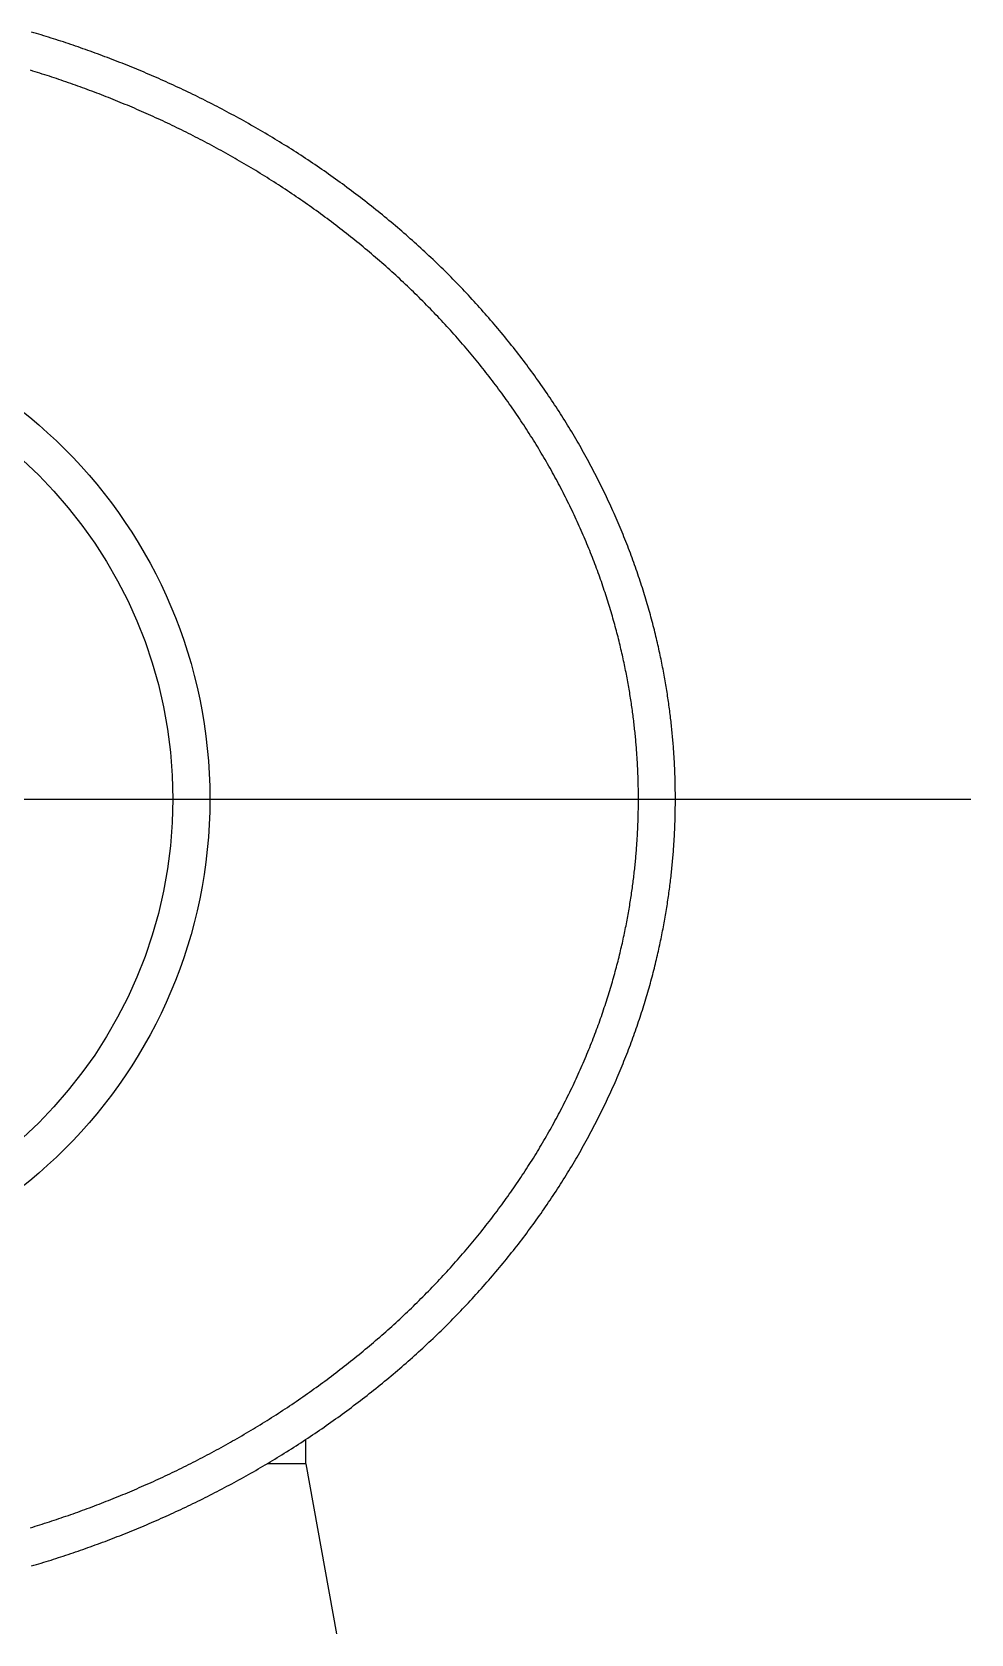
# Model space of a CAD drawing. Extents: x -10.3 to 53.3, y -18.9 to 26.5.
# Drawn here: x 46.9 to 53.26, y 13.25 to 24.09 of the extents above; entities that cross this region are included whole.
import ezdxf

# ---------------------------------------------------------------- set-up
doc = ezdxf.new("R2010")
doc.units = 0
doc.linetypes.add('CENTER', pattern=[50.8, 31.75, -6.35, 6.35, -6.35])
doc.layers.get('0').update_dxf_attribs({"linetype": 'CONTINUOUS'})
doc.layers.add('CENTER', color=1, linetype='CENTER')

msp = doc.modelspace()

# ---------------------------------------------------------------- linework, layer by layer
at = {"color": 7, "linetype": 'CONTINUOUS'}
for q in [(48.756499, 14.564752), (48.493736, 14.4), (48.962344, 13.247263)]:
    msp.add_line((48.756499, 14.4), q, dxfattribs=at)
at = {"color": 7}
for points in [[(51.2565, 18.9, 0), (51.2565, 18.9109, 0), (51.2564, 18.9219, 0), (51.2564, 18.9328, 0), (51.2563, 18.9438, 0), (51.2562, 18.9548, 0), (51.2561, 18.9658, 0), (51.2559, 18.9768, 0), (51.2557, 18.9878, 0), (51.2555, 18.9989, 0), (51.2552, 19.0099, 0), (51.255, 19.021, 0), (51.2547, 19.0321, 0), (51.2544, 19.0432, 0), (51.254, 19.0544, 0), (51.2536, 19.0655, 0), (51.2532, 19.0767, 0), (51.2528, 19.0879, 0), (51.2523, 19.0991, 0), (51.2519, 19.1104, 0), (51.2513, 19.1216, 0), (51.2508, 19.1329, 0), (51.2502, 19.1442, 0), (51.2496, 19.1556, 0), (51.249, 19.1669, 0), (51.2483, 19.1783, 0), (51.2476, 19.1897, 0), (51.2469, 19.2011, 0), (51.2461, 19.2126, 0), (51.2453, 19.2241, 0), (51.2445, 19.2356, 0), (51.2437, 19.2472, 0), (51.2428, 19.2588, 0), (51.2419, 19.2704, 0), (51.2409, 19.282, 0), (51.2399, 19.2937, 0), (51.2389, 19.3054, 0), (51.2379, 19.3171, 0), (51.2368, 19.3289, 0), (51.2357, 19.3407, 0), (51.2345, 19.3525, 0), (51.2334, 19.3644, 0), (51.2321, 19.3763, 0), (51.2309, 19.3882, 0), (51.2296, 19.4002, 0), (51.2283, 19.4122, 0), (51.2269, 19.4242, 0), (51.2255, 19.4363, 0), (51.2241, 19.4484, 0), (51.2227, 19.4606, 0), (51.2212, 19.4728, 0), (51.2196, 19.485, 0), (51.2181, 19.4973, 0), (51.2164, 19.5096, 0), (51.2148, 19.522, 0), (51.2131, 19.5344, 0), (51.2114, 19.5469, 0), (51.2096, 19.5593, 0), (51.2078, 19.5719, 0), (51.206, 19.5845, 0), (51.2041, 19.5971, 0), (51.2022, 19.6098, 0), (51.2002, 19.6225, 0), (51.1982, 19.6353, 0), (51.1961, 19.6481, 0), (51.194, 19.661, 0), (51.1918, 19.6739, 0), (51.1896, 19.6869, 0), (51.1874, 19.6999, 0), (51.1851, 19.713, 0), (51.1828, 19.7261, 0), (51.1804, 19.7393, 0), (51.1779, 19.7525, 0), (51.1755, 19.7658, 0), (51.1729, 19.7792, 0), (51.1703, 19.7926, 0), (51.1677, 19.806, 0), (51.165, 19.8196, 0), (51.1623, 19.8331, 0), (51.1595, 19.8468, 0), (51.1566, 19.8605, 0), (51.1537, 19.8743, 0), (51.1507, 19.8881, 0), (51.1477, 19.902, 0), (51.1446, 19.916, 0), (51.1415, 19.93, 0), (51.1383, 19.9441, 0), (51.135, 19.9582, 0), (51.1317, 19.9724, 0), (51.1283, 19.9867, 0), (51.1249, 20.0011, 0), (51.1214, 20.0155, 0), (51.1178, 20.0299, 0), (51.1142, 20.0444, 0), (51.1105, 20.059, 0), (51.1068, 20.0736, 0), (51.103, 20.0883, 0), (51.0991, 20.103, 0), (51.0952, 20.1178, 0), (51.0912, 20.1326, 0), (51.0871, 20.1475, 0), (51.083, 20.1624, 0), (51.0788, 20.1774, 0), (51.0745, 20.1924, 0), (51.0702, 20.2075, 0), (51.0658, 20.2226, 0), (51.0613, 20.2378, 0), (51.0568, 20.253, 0), (51.0522, 20.2682, 0), (51.0475, 20.2835, 0), (51.0428, 20.2988, 0), (51.0379, 20.3142, 0), (51.0331, 20.3296, 0), (51.0281, 20.345, 0), (51.0231, 20.3605, 0), (51.018, 20.376, 0), (51.0129, 20.3915, 0), (51.0077, 20.407, 0), (51.0024, 20.4226, 0), (50.9971, 20.4382, 0), (50.9916, 20.4539, 0), (50.9862, 20.4695, 0), (50.9806, 20.4852, 0), (50.975, 20.5009, 0), (50.9693, 20.5167, 0), (50.9635, 20.5324, 0), (50.9577, 20.5482, 0), (50.9518, 20.564, 0), (50.9459, 20.5798, 0), (50.9398, 20.5956, 0), (50.9337, 20.6115, 0), (50.9276, 20.6273, 0), (50.9213, 20.6432, 0), (50.915, 20.6591, 0), (50.9087, 20.675, 0), (50.9022, 20.6909, 0), (50.8957, 20.7068, 0), (50.8892, 20.7227, 0), (50.8825, 20.7386, 0), (50.8758, 20.7546, 0), (50.869, 20.7705, 0), (50.8622, 20.7864, 0), (50.8553, 20.8024, 0), (50.8483, 20.8183, 0), (50.8413, 20.8342, 0), (50.8342, 20.8502, 0), (50.827, 20.8661, 0), (50.8198, 20.882, 0), (50.8124, 20.898, 0), (50.8051, 20.9139, 0), (50.7976, 20.9298, 0), (50.7901, 20.9457, 0), (50.7826, 20.9616, 0), (50.7749, 20.9775, 0), (50.7673, 20.9934, 0), (50.7595, 21.0092, 0), (50.7517, 21.0251, 0), (50.7438, 21.0409, 0), (50.7358, 21.0568, 0), (50.7278, 21.0726, 0), (50.7198, 21.0884, 0), (50.7116, 21.1042, 0), (50.7034, 21.12, 0), (50.6952, 21.1358, 0), (50.6869, 21.1515, 0), (50.6785, 21.1673, 0), (50.67, 21.183, 0), (50.6615, 21.1987, 0), (50.653, 21.2144, 0), (50.6443, 21.2301, 0), (50.6356, 21.2457, 0), (50.6269, 21.2614, 0), (50.6181, 21.277, 0), (50.6092, 21.2926, 0), (50.6003, 21.3082, 0), (50.5913, 21.3237, 0), (50.5823, 21.3393, 0), (50.5732, 21.3548, 0), (50.564, 21.3703, 0), (50.5548, 21.3857, 0), (50.5455, 21.4012, 0), (50.5362, 21.4166, 0), (50.5268, 21.432, 0), (50.5173, 21.4473, 0), (50.5078, 21.4627, 0), (50.4982, 21.478, 0), (50.4886, 21.4934, 0), (50.4788, 21.5086, 0), (50.4691, 21.5239, 0), (50.4593, 21.5392, 0), (50.4494, 21.5544, 0), (50.4394, 21.5696, 0), (50.4294, 21.5848, 0), (50.4194, 21.6, 0), (50.4092, 21.6151, 0), (50.399, 21.6302, 0), (50.3888, 21.6453, 0), (50.3785, 21.6604, 0), (50.3681, 21.6754, 0), (50.3577, 21.6904, 0), (50.3472, 21.7054, 0), (50.3367, 21.7204, 0), (50.3261, 21.7354, 0), (50.3154, 21.7503, 0), (50.3047, 21.7652, 0), (50.294, 21.7801, 0), (50.2831, 21.7949, 0), (50.2722, 21.8097, 0), (50.2613, 21.8245, 0), (50.2503, 21.8393, 0), (50.2392, 21.8541, 0), (50.2281, 21.8688, 0), (50.2169, 21.8835, 0), (50.2057, 21.8981, 0), (50.1944, 21.9128, 0), (50.1831, 21.9274, 0), (50.1717, 21.942, 0), (50.1602, 21.9565, 0), (50.1487, 21.971, 0), (50.1371, 21.9855, 0), (50.1255, 22, 0), (50.1138, 22.0144, 0), (50.1021, 22.0288, 0), (50.0903, 22.0432, 0), (50.0785, 22.0576, 0), (50.0666, 22.0719, 0), (50.0546, 22.0862, 0), (50.0426, 22.1004, 0), (50.0305, 22.1147, 0), (50.0184, 22.1289, 0), (50.0062, 22.143, 0), (49.994, 22.1572, 0), (49.9817, 22.1713, 0), (49.9694, 22.1853, 0), (49.957, 22.1994, 0), (49.9446, 22.2134, 0), (49.9321, 22.2273, 0), (49.9195, 22.2413, 0), (49.9069, 22.2552, 0), (49.8942, 22.2691, 0), (49.8815, 22.2829, 0), (49.8688, 22.2967, 0), (49.856, 22.3105, 0), (49.8431, 22.3242, 0), (49.8302, 22.3379, 0), (49.8172, 22.3516, 0), (49.8042, 22.3652, 0), (49.7911, 22.3788, 0), (49.778, 22.3924, 0), (49.7648, 22.4059, 0), (49.7516, 22.4194, 0), (49.7383, 22.4328, 0), (49.7249, 22.4462, 0), (49.7116, 22.4596, 0), (49.6981, 22.4729, 0), (49.6847, 22.4862, 0), (49.6711, 22.4995, 0), (49.6576, 22.5127, 0), (49.6439, 22.5259, 0), (49.6303, 22.539, 0), (49.6166, 22.5521, 0), (49.6028, 22.5652, 0), (49.589, 22.5782, 0), (49.5751, 22.5912, 0), (49.5612, 22.6041, 0), (49.5473, 22.617, 0), (49.5333, 22.6299, 0), (49.5193, 22.6427, 0), (49.5052, 22.6555, 0), (49.4911, 22.6682, 0), (49.4769, 22.6809, 0), (49.4627, 22.6935, 0), (49.4484, 22.7062, 0), (49.4341, 22.7187, 0), (49.4198, 22.7312, 0), (49.4054, 22.7437, 0), (49.391, 22.7562, 0), (49.3765, 22.7686, 0), (49.362, 22.7809, 0), (49.3475, 22.7932, 0), (49.3329, 22.8055, 0), (49.3183, 22.8177, 0), (49.3037, 22.8299, 0), (49.289, 22.842, 0), (49.2742, 22.8541, 0), (49.2595, 22.8662, 0), (49.2447, 22.8782, 0), (49.2298, 22.8901, 0), (49.2149, 22.902, 0), (49.2, 22.9139, 0), (49.1851, 22.9257, 0), (49.1701, 22.9375, 0), (49.1551, 22.9492, 0), (49.14, 22.9609, 0), (49.1249, 22.9725, 0), (49.1098, 22.9841, 0), (49.0946, 22.9957, 0), (49.0794, 23.0071, 0), (49.0642, 23.0186, 0), (49.049, 23.03, 0), (49.0337, 23.0413, 0), (49.0184, 23.0526, 0), (49.003, 23.0639, 0), (48.9876, 23.0751, 0), (48.9722, 23.0863, 0), (48.9568, 23.0974, 0), (48.9413, 23.1084, 0), (48.9258, 23.1194, 0), (48.9103, 23.1304, 0), (48.8947, 23.1413, 0), (48.8791, 23.1522, 0), (48.8635, 23.163, 0), (48.8479, 23.1738, 0), (48.8322, 23.1845, 0), (48.8165, 23.1951, 0), (48.8008, 23.2057, 0), (48.785, 23.2163, 0), (48.7692, 23.2268, 0), (48.7534, 23.2373, 0), (48.7376, 23.2477, 0), (48.7218, 23.258, 0), (48.7059, 23.2683, 0), (48.69, 23.2786, 0), (48.6741, 23.2888, 0), (48.6582, 23.2989, 0), (48.6423, 23.309, 0), (48.6263, 23.319, 0), (48.6103, 23.329, 0), (48.5943, 23.339, 0), (48.5783, 23.3488, 0), (48.5623, 23.3587, 0), (48.5462, 23.3684, 0), (48.5301, 23.3782, 0), (48.514, 23.3878, 0), (48.4979, 23.3975, 0), (48.4818, 23.407, 0), (48.4657, 23.4165, 0), (48.4495, 23.426, 0), (48.4334, 23.4354, 0), (48.4172, 23.4448, 0), (48.401, 23.4541, 0), (48.3848, 23.4633, 0), (48.3685, 23.4725, 0), (48.3523, 23.4817, 0), (48.336, 23.4908, 0), (48.3198, 23.4999, 0), (48.3035, 23.5089, 0), (48.2872, 23.5178, 0), (48.2709, 23.5267, 0), (48.2546, 23.5355, 0), (48.2382, 23.5443, 0), (48.2219, 23.5531, 0), (48.2055, 23.5618, 0), (48.1892, 23.5704, 0), (48.1728, 23.579, 0), (48.1564, 23.5875, 0), (48.14, 23.596, 0), (48.1236, 23.6045, 0), (48.1072, 23.6128, 0), (48.0908, 23.6212, 0), (48.0743, 23.6295, 0), (48.0579, 23.6377, 0), (48.0415, 23.6459, 0), (48.025, 23.654, 0), (48.0085, 23.6621, 0), (47.9921, 23.6701, 0), (47.9756, 23.6781, 0), (47.9591, 23.686, 0), (47.9426, 23.6939, 0), (47.9261, 23.7017, 0), (47.9096, 23.7095, 0), (47.8931, 23.7172, 0), (47.8766, 23.7249, 0), (47.8601, 23.7325, 0), (47.8436, 23.7401, 0), (47.8271, 23.7476, 0), (47.8105, 23.7551, 0), (47.794, 23.7625, 0), (47.7775, 23.7699, 0), (47.761, 23.7772, 0), (47.7444, 23.7844, 0), (47.7279, 23.7917, 0), (47.7114, 23.7988, 0), (47.6948, 23.806, 0), (47.6783, 23.813, 0), (47.6617, 23.82, 0), (47.6452, 23.827, 0), (47.6286, 23.8339, 0), (47.6121, 23.8408, 0), (47.5956, 23.8476, 0), (47.579, 23.8544, 0), (47.5625, 23.8611, 0), (47.5459, 23.8678, 0), (47.5294, 23.8744, 0), (47.5128, 23.881, 0), (47.4963, 23.8875, 0), (47.4797, 23.894, 0), (47.4632, 23.9005, 0), (47.4466, 23.9069, 0), (47.4301, 23.9132, 0), (47.4135, 23.9195, 0), (47.3969, 23.9258, 0), (47.3804, 23.932, 0), (47.3638, 23.9382, 0), (47.3472, 23.9443, 0), (47.3307, 23.9504, 0), (47.3141, 23.9564, 0), (47.2975, 23.9624, 0), (47.2809, 23.9683, 0), (47.2644, 23.9742, 0), (47.2478, 23.9801, 0), (47.2312, 23.9859, 0), (47.2146, 23.9916, 0), (47.198, 23.9973, 0), (47.1815, 24.003, 0), (47.1649, 24.0086, 0), (47.1483, 24.0142, 0), (47.1317, 24.0198, 0), (47.1151, 24.0253, 0), (47.0985, 24.0307, 0), (47.0819, 24.0361, 0), (47.0653, 24.0415, 0), (47.0487, 24.0468, 0), (47.0321, 24.0521, 0), (47.0155, 24.0573, 0), (46.9989, 24.0625, 0), (46.9823, 24.0676, 0), (46.9657, 24.0727, 0), (46.9491, 24.0778, 0), (46.9325, 24.0828, 0), (46.9159, 24.0878, 0), (46.8993, 24.0927, 0)], [(51.0065, 18.9, 0), (51.0065, 18.9103, 0), (51.0065, 18.9207, 0), (51.0064, 18.9311, 0), (51.0063, 18.9414, 0), (51.0062, 18.9518, 0), (51.0061, 18.9622, 0), (51.0059, 18.9727, 0), (51.0057, 18.9831, 0), (51.0055, 18.9936, 0), (51.0053, 19.004, 0), (51.0051, 19.0145, 0), (51.0048, 19.025, 0), (51.0045, 19.0355, 0), (51.0042, 19.0461, 0), (51.0038, 19.0566, 0), (51.0034, 19.0672, 0), (51.003, 19.0778, 0), (51.0026, 19.0884, 0), (51.0021, 19.0991, 0), (51.0016, 19.1097, 0), (51.0011, 19.1204, 0), (51.0006, 19.1311, 0), (51, 19.1418, 0), (50.9994, 19.1526, 0), (50.9987, 19.1634, 0), (50.9981, 19.1742, 0), (50.9974, 19.185, 0), (50.9967, 19.1958, 0), (50.9959, 19.2067, 0), (50.9952, 19.2176, 0), (50.9944, 19.2285, 0), (50.9935, 19.2395, 0), (50.9927, 19.2505, 0), (50.9918, 19.2615, 0), (50.9908, 19.2725, 0), (50.9899, 19.2836, 0), (50.9889, 19.2947, 0), (50.9879, 19.3059, 0), (50.9868, 19.317, 0), (50.9857, 19.3282, 0), (50.9846, 19.3395, 0), (50.9834, 19.3507, 0), (50.9823, 19.362, 0), (50.981, 19.3733, 0), (50.9798, 19.3847, 0), (50.9785, 19.3961, 0), (50.9772, 19.4076, 0), (50.9759, 19.419, 0), (50.9745, 19.4305, 0), (50.9731, 19.4421, 0), (50.9716, 19.4537, 0), (50.9701, 19.4653, 0), (50.9686, 19.477, 0), (50.967, 19.4887, 0), (50.9654, 19.5004, 0), (50.9638, 19.5122, 0), (50.9621, 19.524, 0), (50.9604, 19.5359, 0), (50.9587, 19.5478, 0), (50.9569, 19.5598, 0), (50.9551, 19.5718, 0), (50.9532, 19.5838, 0), (50.9513, 19.5959, 0), (50.9493, 19.6081, 0), (50.9473, 19.6202, 0), (50.9453, 19.6325, 0), (50.9432, 19.6448, 0), (50.9411, 19.6571, 0), (50.9389, 19.6695, 0), (50.9367, 19.6819, 0), (50.9344, 19.6944, 0), (50.9321, 19.7069, 0), (50.9298, 19.7195, 0), (50.9274, 19.7322, 0), (50.9249, 19.7449, 0), (50.9224, 19.7576, 0), (50.9199, 19.7704, 0), (50.9173, 19.7833, 0), (50.9146, 19.7962, 0), (50.9119, 19.8092, 0), (50.9092, 19.8222, 0), (50.9064, 19.8353, 0), (50.9035, 19.8485, 0), (50.9006, 19.8617, 0), (50.8976, 19.875, 0), (50.8946, 19.8884, 0), (50.8915, 19.9018, 0), (50.8884, 19.9153, 0), (50.8852, 19.9288, 0), (50.8819, 19.9424, 0), (50.8786, 19.956, 0), (50.8752, 19.9697, 0), (50.8718, 19.9835, 0), (50.8683, 19.9973, 0), (50.8647, 20.0111, 0), (50.8611, 20.025, 0), (50.8574, 20.039, 0), (50.8537, 20.053, 0), (50.8499, 20.067, 0), (50.8461, 20.0811, 0), (50.8421, 20.0953, 0), (50.8382, 20.1095, 0), (50.8341, 20.1237, 0), (50.83, 20.138, 0), (50.8258, 20.1524, 0), (50.8216, 20.1667, 0), (50.8173, 20.1811, 0), (50.8129, 20.1956, 0), (50.8085, 20.2101, 0), (50.804, 20.2246, 0), (50.7995, 20.2392, 0), (50.7948, 20.2538, 0), (50.7902, 20.2684, 0), (50.7854, 20.2831, 0), (50.7806, 20.2978, 0), (50.7757, 20.3125, 0), (50.7708, 20.3273, 0), (50.7657, 20.342, 0), (50.7607, 20.3568, 0), (50.7555, 20.3717, 0), (50.7503, 20.3865, 0), (50.7451, 20.4014, 0), (50.7397, 20.4163, 0), (50.7343, 20.4313, 0), (50.7289, 20.4462, 0), (50.7233, 20.4612, 0), (50.7177, 20.4762, 0), (50.7121, 20.4912, 0), (50.7064, 20.5062, 0), (50.7006, 20.5212, 0), (50.6947, 20.5363, 0), (50.6888, 20.5514, 0), (50.6828, 20.5664, 0), (50.6768, 20.5815, 0), (50.6707, 20.5966, 0), (50.6645, 20.6117, 0), (50.6583, 20.6268, 0), (50.652, 20.642, 0), (50.6456, 20.6571, 0), (50.6392, 20.6722, 0), (50.6327, 20.6874, 0), (50.6261, 20.7025, 0), (50.6195, 20.7177, 0), (50.6128, 20.7328, 0), (50.606, 20.7479, 0), (50.5992, 20.7631, 0), (50.5923, 20.7782, 0), (50.5854, 20.7933, 0), (50.5784, 20.8085, 0), (50.5713, 20.8236, 0), (50.5642, 20.8387, 0), (50.557, 20.8538, 0), (50.5497, 20.8689, 0), (50.5424, 20.884, 0), (50.5351, 20.8991, 0), (50.5276, 20.9142, 0), (50.5201, 20.9292, 0), (50.5126, 20.9443, 0), (50.505, 20.9593, 0), (50.4973, 20.9744, 0), (50.4896, 20.9894, 0), (50.4818, 21.0044, 0), (50.4739, 21.0194, 0), (50.466, 21.0344, 0), (50.458, 21.0494, 0), (50.45, 21.0644, 0), (50.4419, 21.0793, 0), (50.4337, 21.0942, 0), (50.4255, 21.1091, 0), (50.4173, 21.124, 0), (50.4089, 21.1389, 0), (50.4006, 21.1538, 0), (50.3921, 21.1686, 0), (50.3836, 21.1835, 0), (50.3751, 21.1983, 0), (50.3665, 21.2131, 0), (50.3578, 21.2278, 0), (50.3491, 21.2426, 0), (50.3403, 21.2573, 0), (50.3315, 21.272, 0), (50.3226, 21.2867, 0), (50.3136, 21.3013, 0), (50.3046, 21.316, 0), (50.2955, 21.3306, 0), (50.2864, 21.3452, 0), (50.2772, 21.3598, 0), (50.268, 21.3744, 0), (50.2587, 21.3889, 0), (50.2493, 21.4035, 0), (50.2399, 21.418, 0), (50.2304, 21.4325, 0), (50.2209, 21.4469, 0), (50.2113, 21.4614, 0), (50.2016, 21.4758, 0), (50.1919, 21.4902, 0), (50.1821, 21.5046, 0), (50.1723, 21.519, 0), (50.1624, 21.5333, 0), (50.1525, 21.5477, 0), (50.1425, 21.562, 0), (50.1325, 21.5762, 0), (50.1223, 21.5905, 0), (50.1122, 21.6047, 0), (50.102, 21.619, 0), (50.0917, 21.6331, 0), (50.0814, 21.6473, 0), (50.071, 21.6615, 0), (50.0605, 21.6756, 0), (50.05, 21.6897, 0), (50.0395, 21.7037, 0), (50.0289, 21.7178, 0), (50.0182, 21.7318, 0), (50.0075, 21.7458, 0), (49.9967, 21.7598, 0), (49.9859, 21.7737, 0), (49.975, 21.7877, 0), (49.9641, 21.8015, 0), (49.9531, 21.8154, 0), (49.942, 21.8293, 0), (49.9309, 21.8431, 0), (49.9198, 21.8569, 0), (49.9085, 21.8706, 0), (49.8973, 21.8844, 0), (49.886, 21.8981, 0), (49.8746, 21.9117, 0), (49.8632, 21.9254, 0), (49.8517, 21.939, 0), (49.8402, 21.9526, 0), (49.8286, 21.9662, 0), (49.8169, 21.9797, 0), (49.8053, 21.9932, 0), (49.7935, 22.0067, 0), (49.7817, 22.0202, 0), (49.7699, 22.0336, 0), (49.758, 22.047, 0), (49.746, 22.0603, 0), (49.734, 22.0736, 0), (49.722, 22.0869, 0), (49.7099, 22.1002, 0), (49.6977, 22.1134, 0), (49.6855, 22.1266, 0), (49.6733, 22.1398, 0), (49.661, 22.153, 0), (49.6486, 22.1661, 0), (49.6362, 22.1791, 0), (49.6237, 22.1922, 0), (49.6112, 22.2052, 0), (49.5986, 22.2182, 0), (49.586, 22.2311, 0), (49.5734, 22.244, 0), (49.5607, 22.2569, 0), (49.5479, 22.2697, 0), (49.5351, 22.2825, 0), (49.5222, 22.2953, 0), (49.5093, 22.308, 0), (49.4964, 22.3207, 0), (49.4834, 22.3334, 0), (49.4703, 22.346, 0), (49.4572, 22.3586, 0), (49.4441, 22.3711, 0), (49.4309, 22.3836, 0), (49.4177, 22.3961, 0), (49.4044, 22.4085, 0), (49.3911, 22.4209, 0), (49.3777, 22.4333, 0), (49.3643, 22.4456, 0), (49.3509, 22.4579, 0), (49.3374, 22.4701, 0), (49.3239, 22.4823, 0), (49.3103, 22.4945, 0), (49.2967, 22.5066, 0), (49.283, 22.5187, 0), (49.2693, 22.5308, 0), (49.2555, 22.5428, 0), (49.2418, 22.5547, 0), (49.2279, 22.5667, 0), (49.2141, 22.5786, 0), (49.2002, 22.5904, 0), (49.1862, 22.6022, 0), (49.1722, 22.614, 0), (49.1582, 22.6257, 0), (49.1442, 22.6374, 0), (49.1301, 22.649, 0), (49.1159, 22.6606, 0), (49.1018, 22.6722, 0), (49.0876, 22.6837, 0), (49.0733, 22.6952, 0), (49.059, 22.7066, 0), (49.0447, 22.718, 0), (49.0304, 22.7293, 0), (49.016, 22.7406, 0), (49.0016, 22.7519, 0), (48.9871, 22.7631, 0), (48.9726, 22.7743, 0), (48.9581, 22.7854, 0), (48.9436, 22.7965, 0), (48.929, 22.8075, 0), (48.9144, 22.8185, 0), (48.8997, 22.8294, 0), (48.885, 22.8403, 0), (48.8703, 22.8512, 0), (48.8556, 22.862, 0), (48.8408, 22.8728, 0), (48.826, 22.8835, 0), (48.8112, 22.8942, 0), (48.7963, 22.9048, 0), (48.7814, 22.9154, 0), (48.7665, 22.9259, 0), (48.7515, 22.9364, 0), (48.7366, 22.9468, 0), (48.7215, 22.9572, 0), (48.7065, 22.9675, 0), (48.6915, 22.9778, 0), (48.6764, 22.9881, 0), (48.6613, 22.9983, 0), (48.6461, 23.0084, 0), (48.6309, 23.0185, 0), (48.6158, 23.0286, 0), (48.6005, 23.0386, 0), (48.5853, 23.0486, 0), (48.5701, 23.0585, 0), (48.5548, 23.0683, 0), (48.5395, 23.0781, 0), (48.5242, 23.0879, 0), (48.5089, 23.0976, 0), (48.4935, 23.1072, 0), (48.4781, 23.1168, 0), (48.4627, 23.1264, 0), (48.4473, 23.1359, 0), (48.4319, 23.1453, 0), (48.4165, 23.1547, 0), (48.401, 23.1641, 0), (48.3855, 23.1734, 0), (48.37, 23.1827, 0), (48.3545, 23.1919, 0), (48.339, 23.201, 0), (48.3234, 23.2101, 0), (48.3079, 23.2192, 0), (48.2923, 23.2282, 0), (48.2767, 23.2372, 0), (48.2611, 23.2461, 0), (48.2455, 23.2549, 0), (48.2298, 23.2638, 0), (48.2142, 23.2725, 0), (48.1985, 23.2812, 0), (48.1828, 23.2899, 0), (48.1671, 23.2985, 0), (48.1514, 23.3071, 0), (48.1357, 23.3156, 0), (48.12, 23.3241, 0), (48.1043, 23.3325, 0), (48.0885, 23.3409, 0), (48.0727, 23.3492, 0), (48.057, 23.3574, 0), (48.0412, 23.3657, 0), (48.0254, 23.3738, 0), (48.0096, 23.382, 0), (47.9938, 23.39, 0), (47.978, 23.3981, 0), (47.9621, 23.4061, 0), (47.9463, 23.414, 0), (47.9304, 23.4219, 0), (47.9146, 23.4297, 0), (47.8987, 23.4375, 0), (47.8829, 23.4452, 0), (47.867, 23.4529, 0), (47.8511, 23.4605, 0), (47.8352, 23.4681, 0), (47.8193, 23.4757, 0), (47.8034, 23.4832, 0), (47.7875, 23.4906, 0), (47.7716, 23.498, 0), (47.7557, 23.5054, 0), (47.7397, 23.5127, 0), (47.7238, 23.5199, 0), (47.7079, 23.5271, 0), (47.692, 23.5343, 0), (47.676, 23.5414, 0), (47.6601, 23.5484, 0), (47.6441, 23.5554, 0), (47.6282, 23.5624, 0), (47.6122, 23.5693, 0), (47.5963, 23.5762, 0), (47.5803, 23.583, 0), (47.5644, 23.5898, 0), (47.5484, 23.5965, 0), (47.5325, 23.6032, 0), (47.5165, 23.6098, 0), (47.5006, 23.6164, 0), (47.4846, 23.6229, 0), (47.4686, 23.6294, 0), (47.4527, 23.6358, 0), (47.4367, 23.6422, 0), (47.4208, 23.6486, 0), (47.4048, 23.6549, 0), (47.3888, 23.6612, 0), (47.3728, 23.6674, 0), (47.3569, 23.6735, 0), (47.3409, 23.6797, 0), (47.3249, 23.6858, 0), (47.3089, 23.6918, 0), (47.2929, 23.6978, 0), (47.2769, 23.7037, 0), (47.261, 23.7097, 0), (47.245, 23.7155, 0), (47.229, 23.7213, 0), (47.213, 23.7271, 0), (47.197, 23.7328, 0), (47.181, 23.7385, 0), (47.165, 23.7442, 0), (47.149, 23.7498, 0), (47.1329, 23.7553, 0), (47.1169, 23.7609, 0), (47.1009, 23.7663, 0), (47.0849, 23.7718, 0), (47.0689, 23.7772, 0), (47.0529, 23.7825, 0), (47.0369, 23.7878, 0), (47.0208, 23.7931, 0), (47.0048, 23.7983, 0), (46.9888, 23.8035, 0), (46.9728, 23.8086, 0), (46.9567, 23.8137, 0), (46.9407, 23.8187, 0), (46.9247, 23.8237, 0), (46.9086, 23.8287, 0), (46.8926, 23.8336, 0)], [(46.8925, 13.9664, 0), (46.9086, 13.9713, 0), (46.9246, 13.9763, 0), (46.9406, 13.9813, 0), (46.9567, 13.9864, 0), (46.9727, 13.9915, 0), (46.9887, 13.9966, 0), (47.0047, 14.0018, 0), (47.0208, 14.007, 0), (47.0368, 14.0123, 0), (47.0528, 14.0176, 0), (47.0688, 14.0229, 0), (47.0848, 14.0283, 0), (47.1009, 14.0337, 0), (47.1169, 14.0392, 0), (47.1329, 14.0447, 0), (47.1489, 14.0503, 0), (47.1649, 14.0559, 0), (47.1809, 14.0615, 0), (47.197, 14.0672, 0), (47.213, 14.0729, 0), (47.229, 14.0787, 0), (47.245, 14.0845, 0), (47.261, 14.0904, 0), (47.277, 14.0963, 0), (47.293, 14.1023, 0), (47.3091, 14.1083, 0), (47.3251, 14.1143, 0), (47.3411, 14.1204, 0), (47.3571, 14.1265, 0), (47.3731, 14.1327, 0), (47.3891, 14.1389, 0), (47.4051, 14.1452, 0), (47.4211, 14.1515, 0), (47.4371, 14.1579, 0), (47.4531, 14.1643, 0), (47.4691, 14.1707, 0), (47.4851, 14.1772, 0), (47.501, 14.1838, 0), (47.517, 14.1904, 0), (47.533, 14.197, 0), (47.549, 14.2037, 0), (47.5649, 14.2104, 0), (47.5809, 14.2172, 0), (47.5969, 14.224, 0), (47.6128, 14.2309, 0), (47.6288, 14.2378, 0), (47.6447, 14.2448, 0), (47.6607, 14.2518, 0), (47.6766, 14.2588, 0), (47.6925, 14.2659, 0), (47.7085, 14.2731, 0), (47.7244, 14.2803, 0), (47.7403, 14.2875, 0), (47.7562, 14.2948, 0), (47.7721, 14.3021, 0), (47.788, 14.3095, 0), (47.8039, 14.317, 0), (47.8198, 14.3244, 0), (47.8356, 14.332, 0), (47.8515, 14.3395, 0), (47.8674, 14.3472, 0), (47.8832, 14.3548, 0), (47.899, 14.3626, 0), (47.9149, 14.3703, 0), (47.9307, 14.3782, 0), (47.9465, 14.386, 0), (47.9623, 14.3939, 0), (47.9781, 14.4019, 0), (47.9939, 14.4099, 0), (48.0097, 14.418, 0), (48.0255, 14.4261, 0), (48.0413, 14.4342, 0), (48.057, 14.4425, 0), (48.0728, 14.4507, 0), (48.0885, 14.459, 0), (48.1042, 14.4674, 0), (48.1199, 14.4758, 0), (48.1356, 14.4842, 0), (48.1513, 14.4928, 0), (48.167, 14.5013, 0), (48.1827, 14.5099, 0), (48.1983, 14.5186, 0), (48.214, 14.5273, 0), (48.2296, 14.536, 0), (48.2452, 14.5449, 0), (48.2608, 14.5537, 0), (48.2764, 14.5626, 0), (48.292, 14.5716, 0), (48.3076, 14.5806, 0), (48.3232, 14.5897, 0), (48.3387, 14.5988, 0), (48.3543, 14.6079, 0), (48.3698, 14.6172, 0), (48.3853, 14.6264, 0), (48.4008, 14.6357, 0), (48.4163, 14.6451, 0), (48.4317, 14.6545, 0), (48.4472, 14.664, 0), (48.4626, 14.6735, 0), (48.478, 14.6831, 0), (48.4934, 14.6927, 0), (48.5088, 14.7024, 0), (48.5241, 14.7121, 0), (48.5394, 14.7219, 0), (48.5547, 14.7317, 0), (48.57, 14.7416, 0), (48.5853, 14.7515, 0), (48.6005, 14.7614, 0), (48.6157, 14.7715, 0), (48.6309, 14.7815, 0), (48.6461, 14.7916, 0), (48.6612, 14.8018, 0), (48.6763, 14.812, 0), (48.6914, 14.8222, 0), (48.7064, 14.8325, 0), (48.7215, 14.8429, 0), (48.7365, 14.8533, 0), (48.7515, 14.8637, 0), (48.7664, 14.8742, 0), (48.7813, 14.8847, 0), (48.7962, 14.8953, 0), (48.8111, 14.906, 0), (48.8259, 14.9166, 0), (48.8407, 14.9273, 0), (48.8555, 14.9381, 0), (48.8703, 14.9489, 0), (48.885, 14.9598, 0), (48.8997, 14.9707, 0), (48.9143, 14.9816, 0), (48.9289, 14.9926, 0), (48.9435, 15.0036, 0), (48.9581, 15.0147, 0), (48.9726, 15.0258, 0), (48.9871, 15.037, 0), (49.0015, 15.0482, 0), (49.016, 15.0594, 0), (49.0304, 15.0707, 0), (49.0447, 15.0821, 0), (49.059, 15.0935, 0), (49.0733, 15.1049, 0), (49.0876, 15.1163, 0), (49.1018, 15.1279, 0), (49.1159, 15.1394, 0), (49.1301, 15.151, 0), (49.1442, 15.1626, 0), (49.1582, 15.1743, 0), (49.1723, 15.186, 0), (49.1863, 15.1978, 0), (49.2002, 15.2096, 0), (49.2141, 15.2214, 0), (49.228, 15.2333, 0), (49.2418, 15.2452, 0), (49.2556, 15.2572, 0), (49.2693, 15.2692, 0), (49.283, 15.2812, 0), (49.2967, 15.2933, 0), (49.3103, 15.3055, 0), (49.3239, 15.3176, 0), (49.3374, 15.3298, 0), (49.3509, 15.3421, 0), (49.3644, 15.3543, 0), (49.3778, 15.3667, 0), (49.3911, 15.379, 0), (49.4045, 15.3914, 0), (49.4177, 15.4039, 0), (49.431, 15.4163, 0), (49.4441, 15.4288, 0), (49.4573, 15.4414, 0), (49.4704, 15.454, 0), (49.4834, 15.4666, 0), (49.4964, 15.4793, 0), (49.5093, 15.492, 0), (49.5222, 15.5047, 0), (49.5351, 15.5175, 0), (49.5479, 15.5303, 0), (49.5606, 15.5431, 0), (49.5733, 15.556, 0), (49.586, 15.5689, 0), (49.5986, 15.5818, 0), (49.6111, 15.5948, 0), (49.6237, 15.6078, 0), (49.6361, 15.6208, 0), (49.6485, 15.6339, 0), (49.6609, 15.647, 0), (49.6732, 15.6602, 0), (49.6854, 15.6733, 0), (49.6976, 15.6865, 0), (49.7098, 15.6998, 0), (49.7219, 15.713, 0), (49.734, 15.7263, 0), (49.746, 15.7397, 0), (49.7579, 15.753, 0), (49.7698, 15.7664, 0), (49.7816, 15.7798, 0), (49.7934, 15.7933, 0), (49.8052, 15.8068, 0), (49.8169, 15.8203, 0), (49.8285, 15.8338, 0), (49.8401, 15.8474, 0), (49.8516, 15.861, 0), (49.8631, 15.8746, 0), (49.8746, 15.8883, 0), (49.8859, 15.902, 0), (49.8973, 15.9157, 0), (49.9085, 15.9294, 0), (49.9197, 15.9432, 0), (49.9309, 15.957, 0), (49.942, 15.9708, 0), (49.9531, 15.9846, 0), (49.9641, 15.9985, 0), (49.975, 16.0124, 0), (49.9859, 16.0263, 0), (49.9967, 16.0403, 0), (50.0075, 16.0542, 0), (50.0182, 16.0682, 0), (50.0289, 16.0823, 0), (50.0395, 16.0963, 0), (50.0501, 16.1104, 0), (50.0606, 16.1245, 0), (50.071, 16.1386, 0), (50.0814, 16.1527, 0), (50.0918, 16.1669, 0), (50.102, 16.1811, 0), (50.1123, 16.1953, 0), (50.1224, 16.2096, 0), (50.1325, 16.2238, 0), (50.1426, 16.2381, 0), (50.1526, 16.2524, 0), (50.1625, 16.2667, 0), (50.1724, 16.2811, 0), (50.1822, 16.2954, 0), (50.192, 16.3098, 0), (50.2017, 16.3242, 0), (50.2113, 16.3387, 0), (50.2209, 16.3531, 0), (50.2305, 16.3676, 0), (50.2399, 16.3821, 0), (50.2493, 16.3966, 0), (50.2587, 16.4111, 0), (50.268, 16.4256, 0), (50.2772, 16.4402, 0), (50.2864, 16.4548, 0), (50.2955, 16.4694, 0), (50.3046, 16.484, 0), (50.3136, 16.4987, 0), (50.3226, 16.5134, 0), (50.3315, 16.528, 0), (50.3403, 16.5428, 0), (50.3491, 16.5575, 0), (50.3578, 16.5722, 0), (50.3665, 16.587, 0), (50.3751, 16.6018, 0), (50.3837, 16.6166, 0), (50.3921, 16.6314, 0), (50.4006, 16.6462, 0), (50.409, 16.6611, 0), (50.4173, 16.6759, 0), (50.4255, 16.6908, 0), (50.4337, 16.7057, 0), (50.4419, 16.7206, 0), (50.45, 16.7356, 0), (50.458, 16.7505, 0), (50.466, 16.7655, 0), (50.4739, 16.7805, 0), (50.4817, 16.7955, 0), (50.4895, 16.8105, 0), (50.4973, 16.8255, 0), (50.5049, 16.8405, 0), (50.5125, 16.8556, 0), (50.5201, 16.8706, 0), (50.5276, 16.8857, 0), (50.535, 16.9008, 0), (50.5424, 16.9159, 0), (50.5497, 16.931, 0), (50.557, 16.9461, 0), (50.5642, 16.9612, 0), (50.5713, 16.9764, 0), (50.5784, 16.9915, 0), (50.5854, 17.0066, 0), (50.5923, 17.0218, 0), (50.5992, 17.0369, 0), (50.606, 17.0521, 0), (50.6128, 17.0672, 0), (50.6195, 17.0824, 0), (50.6261, 17.0975, 0), (50.6326, 17.1126, 0), (50.6391, 17.1278, 0), (50.6456, 17.1429, 0), (50.6519, 17.158, 0), (50.6583, 17.1732, 0), (50.6645, 17.1883, 0), (50.6707, 17.2034, 0), (50.6768, 17.2185, 0), (50.6828, 17.2336, 0), (50.6888, 17.2486, 0), (50.6948, 17.2637, 0), (50.7006, 17.2788, 0), (50.7064, 17.2938, 0), (50.7121, 17.3088, 0), (50.7178, 17.3238, 0), (50.7234, 17.3388, 0), (50.7289, 17.3538, 0), (50.7344, 17.3687, 0), (50.7398, 17.3836, 0), (50.7451, 17.3985, 0), (50.7504, 17.4134, 0), (50.7556, 17.4283, 0), (50.7607, 17.4431, 0), (50.7658, 17.4579, 0), (50.7708, 17.4727, 0), (50.7757, 17.4875, 0), (50.7806, 17.5022, 0), (50.7854, 17.5169, 0), (50.7902, 17.5316, 0), (50.7948, 17.5462, 0), (50.7995, 17.5608, 0), (50.804, 17.5754, 0), (50.8085, 17.5899, 0), (50.8129, 17.6044, 0), (50.8173, 17.6189, 0), (50.8216, 17.6333, 0), (50.8258, 17.6477, 0), (50.83, 17.662, 0), (50.8341, 17.6763, 0), (50.8381, 17.6905, 0), (50.8421, 17.7047, 0), (50.846, 17.7189, 0), (50.8499, 17.733, 0), (50.8537, 17.7471, 0), (50.8574, 17.7611, 0), (50.8611, 17.775, 0), (50.8647, 17.789, 0), (50.8683, 17.8028, 0), (50.8718, 17.8166, 0), (50.8752, 17.8304, 0), (50.8786, 17.8441, 0), (50.8819, 17.8577, 0), (50.8852, 17.8713, 0), (50.8884, 17.8848, 0), (50.8915, 17.8983, 0), (50.8946, 17.9117, 0), (50.8976, 17.925, 0), (50.9006, 17.9383, 0), (50.9035, 17.9515, 0), (50.9064, 17.9646, 0), (50.9092, 17.9777, 0), (50.9119, 17.9908, 0), (50.9146, 18.0037, 0), (50.9173, 18.0167, 0), (50.9199, 18.0295, 0), (50.9224, 18.0423, 0), (50.9249, 18.0551, 0), (50.9274, 18.0678, 0), (50.9298, 18.0804, 0), (50.9321, 18.093, 0), (50.9345, 18.1056, 0), (50.9367, 18.1181, 0), (50.9389, 18.1305, 0), (50.9411, 18.1429, 0), (50.9432, 18.1552, 0), (50.9453, 18.1675, 0), (50.9473, 18.1797, 0), (50.9493, 18.1919, 0), (50.9513, 18.2041, 0), (50.9532, 18.2162, 0), (50.9551, 18.2282, 0), (50.9569, 18.2402, 0), (50.9587, 18.2522, 0), (50.9604, 18.2641, 0), (50.9621, 18.276, 0), (50.9638, 18.2878, 0), (50.9655, 18.2996, 0), (50.9671, 18.3113, 0), (50.9686, 18.3231, 0), (50.9702, 18.3347, 0), (50.9717, 18.3463, 0), (50.9731, 18.3579, 0), (50.9745, 18.3695, 0), (50.9759, 18.381, 0), (50.9773, 18.3925, 0), (50.9786, 18.4039, 0), (50.9799, 18.4153, 0), (50.9812, 18.4267, 0), (50.9824, 18.438, 0), (50.9836, 18.4493, 0), (50.9847, 18.4606, 0), (50.9858, 18.4718, 0), (50.9869, 18.483, 0), (50.988, 18.4942, 0), (50.989, 18.5053, 0), (50.99, 18.5164, 0), (50.9909, 18.5275, 0), (50.9919, 18.5385, 0), (50.9928, 18.5496, 0), (50.9936, 18.5605, 0), (50.9945, 18.5715, 0), (50.9953, 18.5824, 0), (50.996, 18.5933, 0), (50.9968, 18.6042, 0), (50.9975, 18.6151, 0), (50.9982, 18.6259, 0), (50.9988, 18.6367, 0), (50.9995, 18.6474, 0), (51.0001, 18.6582, 0), (51.0006, 18.6689, 0), (51.0012, 18.6796, 0), (51.0017, 18.6903, 0), (51.0022, 18.701, 0), (51.0026, 18.7116, 0), (51.0031, 18.7222, 0), (51.0035, 18.7328, 0), (51.0038, 18.7434, 0), (51.0042, 18.7539, 0), (51.0045, 18.7645, 0), (51.0048, 18.775, 0), (51.0051, 18.7855, 0), (51.0053, 18.796, 0), (51.0056, 18.8064, 0), (51.0058, 18.8169, 0), (51.0059, 18.8273, 0), (51.0061, 18.8378, 0), (51.0062, 18.8482, 0), (51.0063, 18.8586, 0), (51.0064, 18.8689, 0), (51.0065, 18.8793, 0), (51.0065, 18.8897, 0), (51.0065, 18.9, 0)], [(46.8992, 13.7074, 0), (46.9158, 13.7123, 0), (46.9324, 13.7173, 0), (46.949, 13.7223, 0), (46.9656, 13.7273, 0), (46.9822, 13.7324, 0), (46.9988, 13.7376, 0), (47.0154, 13.7428, 0), (47.032, 13.748, 0), (47.0486, 13.7533, 0), (47.0652, 13.7586, 0), (47.0818, 13.764, 0), (47.0984, 13.7694, 0), (47.115, 13.7748, 0), (47.1316, 13.7803, 0), (47.1482, 13.7859, 0), (47.1648, 13.7914, 0), (47.1814, 13.7971, 0), (47.198, 13.8027, 0), (47.2146, 13.8084, 0), (47.2312, 13.8142, 0), (47.2477, 13.82, 0), (47.2643, 13.8258, 0), (47.2809, 13.8317, 0), (47.2975, 13.8377, 0), (47.3141, 13.8437, 0), (47.3307, 13.8497, 0), (47.3473, 13.8558, 0), (47.3639, 13.8619, 0), (47.3805, 13.8681, 0), (47.3971, 13.8743, 0), (47.4137, 13.8805, 0), (47.4303, 13.8869, 0), (47.4468, 13.8932, 0), (47.4634, 13.8996, 0), (47.48, 13.9061, 0), (47.4966, 13.9126, 0), (47.5132, 13.9191, 0), (47.5298, 13.9257, 0), (47.5463, 13.9323, 0), (47.5629, 13.939, 0), (47.5795, 13.9458, 0), (47.5961, 13.9525, 0), (47.6126, 13.9594, 0), (47.6292, 13.9663, 0), (47.6458, 13.9732, 0), (47.6623, 13.9802, 0), (47.6789, 13.9872, 0), (47.6954, 13.9943, 0), (47.712, 14.0014, 0), (47.7285, 14.0085, 0), (47.745, 14.0158, 0), (47.7616, 14.023, 0), (47.7781, 14.0303, 0), (47.7946, 14.0377, 0), (47.8111, 14.0451, 0), (47.8277, 14.0526, 0), (47.8442, 14.0601, 0), (47.8607, 14.0677, 0), (47.8772, 14.0753, 0), (47.8936, 14.0829, 0), (47.9101, 14.0906, 0), (47.9266, 14.0984, 0), (47.9431, 14.1062, 0), (47.9595, 14.1141, 0), (47.976, 14.122, 0), (47.9924, 14.13, 0), (48.0089, 14.138, 0), (48.0253, 14.146, 0), (48.0417, 14.1541, 0), (48.0581, 14.1623, 0), (48.0746, 14.1705, 0), (48.091, 14.1788, 0), (48.1073, 14.1871, 0), (48.1237, 14.1955, 0), (48.1401, 14.2039, 0), (48.1565, 14.2124, 0), (48.1728, 14.2209, 0), (48.1892, 14.2295, 0), (48.2055, 14.2381, 0), (48.2218, 14.2468, 0), (48.2382, 14.2555, 0), (48.2545, 14.2643, 0), (48.2708, 14.2731, 0), (48.287, 14.282, 0), (48.3033, 14.291, 0), (48.3196, 14.2999, 0), (48.3358, 14.309, 0), (48.3521, 14.3181, 0), (48.3683, 14.3272, 0), (48.3845, 14.3364, 0), (48.4007, 14.3457, 0), (48.4169, 14.355, 0), (48.4331, 14.3644, 0), (48.4493, 14.3738, 0), (48.4654, 14.3833, 0), (48.4816, 14.3928, 0), (48.4977, 14.4024, 0), (48.5138, 14.412, 0), (48.5299, 14.4217, 0), (48.546, 14.4314, 0), (48.5621, 14.4412, 0), (48.5782, 14.4511, 0), (48.5942, 14.461, 0), (48.6102, 14.4709, 0), (48.6262, 14.4809, 0), (48.6422, 14.491, 0), (48.6581, 14.5011, 0), (48.6741, 14.5112, 0), (48.69, 14.5214, 0), (48.7059, 14.5317, 0), (48.7217, 14.542, 0), (48.7376, 14.5524, 0), (48.7534, 14.5628, 0), (48.7692, 14.5733, 0), (48.785, 14.5838, 0), (48.8007, 14.5943, 0), (48.8164, 14.605, 0), (48.8321, 14.6156, 0), (48.8478, 14.6263, 0), (48.8634, 14.6371, 0), (48.879, 14.6479, 0), (48.8946, 14.6588, 0), (48.9102, 14.6697, 0), (48.9257, 14.6807, 0), (48.9412, 14.6917, 0), (48.9567, 14.7027, 0), (48.9721, 14.7138, 0), (48.9875, 14.725, 0), (49.0029, 14.7362, 0), (49.0183, 14.7475, 0), (49.0336, 14.7588, 0), (49.0489, 14.7701, 0), (49.0642, 14.7815, 0), (49.0794, 14.7929, 0), (49.0946, 14.8044, 0), (49.1097, 14.816, 0), (49.1249, 14.8276, 0), (49.14, 14.8392, 0), (49.155, 14.8509, 0), (49.1701, 14.8626, 0), (49.185, 14.8744, 0), (49.2, 14.8862, 0), (49.2149, 14.898, 0), (49.2298, 14.9099, 0), (49.2447, 14.9219, 0), (49.2595, 14.9339, 0), (49.2742, 14.9459, 0), (49.289, 14.958, 0), (49.3037, 14.9701, 0), (49.3183, 14.9823, 0), (49.333, 14.9945, 0), (49.3475, 15.0068, 0), (49.3621, 15.0191, 0), (49.3766, 15.0314, 0), (49.391, 15.0438, 0), (49.4055, 15.0563, 0), (49.4198, 15.0687, 0), (49.4342, 15.0813, 0), (49.4485, 15.0938, 0), (49.4627, 15.1064, 0), (49.4769, 15.1191, 0), (49.4911, 15.1318, 0), (49.5052, 15.1445, 0), (49.5193, 15.1573, 0), (49.5333, 15.1701, 0), (49.5473, 15.1829, 0), (49.5613, 15.1958, 0), (49.5752, 15.2088, 0), (49.589, 15.2218, 0), (49.6028, 15.2348, 0), (49.6166, 15.2478, 0), (49.6303, 15.2609, 0), (49.644, 15.2741, 0), (49.6576, 15.2873, 0), (49.6712, 15.3005, 0), (49.6847, 15.3138, 0), (49.6981, 15.3271, 0), (49.7116, 15.3404, 0), (49.7249, 15.3538, 0), (49.7383, 15.3672, 0), (49.7515, 15.3806, 0), (49.7647, 15.3941, 0), (49.7779, 15.4076, 0), (49.791, 15.4212, 0), (49.8041, 15.4348, 0), (49.8171, 15.4484, 0), (49.8301, 15.4621, 0), (49.843, 15.4758, 0), (49.8559, 15.4895, 0), (49.8687, 15.5033, 0), (49.8814, 15.5171, 0), (49.8942, 15.5309, 0), (49.9068, 15.5448, 0), (49.9194, 15.5587, 0), (49.932, 15.5726, 0), (49.9445, 15.5866, 0), (49.9569, 15.6006, 0), (49.9693, 15.6147, 0), (49.9816, 15.6287, 0), (49.9939, 15.6428, 0), (50.0062, 15.657, 0), (50.0183, 15.6711, 0), (50.0305, 15.6853, 0), (50.0425, 15.6996, 0), (50.0546, 15.7138, 0), (50.0665, 15.7281, 0), (50.0784, 15.7424, 0), (50.0903, 15.7568, 0), (50.1021, 15.7712, 0), (50.1138, 15.7856, 0), (50.1255, 15.8, 0), (50.1371, 15.8145, 0), (50.1487, 15.829, 0), (50.1602, 15.8435, 0), (50.1717, 15.8581, 0), (50.1831, 15.8727, 0), (50.1944, 15.8873, 0), (50.2057, 15.9019, 0), (50.217, 15.9166, 0), (50.2282, 15.9313, 0), (50.2393, 15.946, 0), (50.2503, 15.9607, 0), (50.2613, 15.9755, 0), (50.2723, 15.9903, 0), (50.2832, 16.0051, 0), (50.294, 16.02, 0), (50.3048, 16.0349, 0), (50.3155, 16.0498, 0), (50.3262, 16.0647, 0), (50.3368, 16.0796, 0), (50.3473, 16.0946, 0), (50.3578, 16.1096, 0), (50.3682, 16.1246, 0), (50.3786, 16.1397, 0), (50.3889, 16.1548, 0), (50.3991, 16.1698, 0), (50.4093, 16.185, 0), (50.4194, 16.2001, 0), (50.4295, 16.2153, 0), (50.4395, 16.2304, 0), (50.4494, 16.2456, 0), (50.4593, 16.2609, 0), (50.4691, 16.2761, 0), (50.4789, 16.2914, 0), (50.4886, 16.3067, 0), (50.4982, 16.322, 0), (50.5078, 16.3373, 0), (50.5173, 16.3527, 0), (50.5268, 16.3681, 0), (50.5362, 16.3835, 0), (50.5455, 16.3989, 0), (50.5548, 16.4143, 0), (50.564, 16.4298, 0), (50.5732, 16.4453, 0), (50.5823, 16.4608, 0), (50.5913, 16.4763, 0), (50.6003, 16.4919, 0), (50.6093, 16.5074, 0), (50.6181, 16.523, 0), (50.6269, 16.5386, 0), (50.6357, 16.5542, 0), (50.6443, 16.5699, 0), (50.653, 16.5856, 0), (50.6615, 16.6012, 0), (50.67, 16.6169, 0), (50.6785, 16.6326, 0), (50.6868, 16.6484, 0), (50.6952, 16.6641, 0), (50.7034, 16.6799, 0), (50.7116, 16.6957, 0), (50.7197, 16.7114, 0), (50.7278, 16.7273, 0), (50.7358, 16.7431, 0), (50.7438, 16.7589, 0), (50.7516, 16.7748, 0), (50.7595, 16.7906, 0), (50.7672, 16.8065, 0), (50.7749, 16.8224, 0), (50.7826, 16.8383, 0), (50.7901, 16.8542, 0), (50.7976, 16.8702, 0), (50.8051, 16.8861, 0), (50.8124, 16.902, 0), (50.8197, 16.9179, 0), (50.827, 16.9339, 0), (50.8341, 16.9498, 0), (50.8413, 16.9658, 0), (50.8483, 16.9817, 0), (50.8553, 16.9977, 0), (50.8622, 17.0136, 0), (50.869, 17.0295, 0), (50.8758, 17.0455, 0), (50.8825, 17.0614, 0), (50.8891, 17.0773, 0), (50.8957, 17.0932, 0), (50.9022, 17.1091, 0), (50.9087, 17.125, 0), (50.915, 17.1409, 0), (50.9214, 17.1568, 0), (50.9276, 17.1727, 0), (50.9338, 17.1885, 0), (50.9399, 17.2044, 0), (50.9459, 17.2202, 0), (50.9519, 17.236, 0), (50.9578, 17.2518, 0), (50.9636, 17.2676, 0), (50.9693, 17.2833, 0), (50.975, 17.299, 0), (50.9807, 17.3148, 0), (50.9862, 17.3304, 0), (50.9917, 17.3461, 0), (50.9971, 17.3618, 0), (51.0024, 17.3774, 0), (51.0077, 17.393, 0), (51.0129, 17.4085, 0), (51.0181, 17.424, 0), (51.0231, 17.4395, 0), (51.0281, 17.455, 0), (51.0331, 17.4704, 0), (51.0379, 17.4858, 0), (51.0427, 17.5012, 0), (51.0475, 17.5165, 0), (51.0521, 17.5318, 0), (51.0567, 17.547, 0), (51.0613, 17.5622, 0), (51.0657, 17.5774, 0), (51.0701, 17.5925, 0), (51.0745, 17.6076, 0), (51.0787, 17.6226, 0), (51.0829, 17.6376, 0), (51.0871, 17.6526, 0), (51.0912, 17.6674, 0), (51.0952, 17.6823, 0), (51.0991, 17.6971, 0), (51.103, 17.7118, 0), (51.1068, 17.7265, 0), (51.1106, 17.7411, 0), (51.1143, 17.7557, 0), (51.1179, 17.7702, 0), (51.1214, 17.7846, 0), (51.1249, 17.799, 0), (51.1284, 17.8134, 0), (51.1318, 17.8276, 0), (51.1351, 17.8418, 0), (51.1383, 17.856, 0), (51.1415, 17.87, 0), (51.1447, 17.884, 0), (51.1477, 17.898, 0), (51.1508, 17.9119, 0), (51.1537, 17.9257, 0), (51.1566, 17.9395, 0), (51.1595, 17.9532, 0), (51.1623, 17.9668, 0), (51.165, 17.9804, 0), (51.1677, 17.9939, 0), (51.1703, 18.0074, 0), (51.1729, 18.0208, 0), (51.1755, 18.0341, 0), (51.178, 18.0474, 0), (51.1804, 18.0607, 0), (51.1828, 18.0739, 0), (51.1851, 18.087, 0), (51.1874, 18.1001, 0), (51.1896, 18.1131, 0), (51.1918, 18.1261, 0), (51.194, 18.139, 0), (51.1961, 18.1519, 0), (51.1982, 18.1647, 0), (51.2002, 18.1775, 0), (51.2021, 18.1902, 0), (51.2041, 18.2029, 0), (51.206, 18.2155, 0), (51.2078, 18.2281, 0), (51.2096, 18.2407, 0), (51.2114, 18.2532, 0), (51.2131, 18.2656, 0), (51.2148, 18.278, 0), (51.2165, 18.2904, 0), (51.2181, 18.3027, 0), (51.2197, 18.315, 0), (51.2212, 18.3272, 0), (51.2227, 18.3394, 0), (51.2242, 18.3516, 0), (51.2256, 18.3637, 0), (51.227, 18.3758, 0), (51.2284, 18.3879, 0), (51.2297, 18.3999, 0), (51.231, 18.4118, 0), (51.2323, 18.4238, 0), (51.2335, 18.4357, 0), (51.2347, 18.4476, 0), (51.2358, 18.4594, 0), (51.2369, 18.4712, 0), (51.238, 18.4829, 0), (51.239, 18.4947, 0), (51.2401, 18.5064, 0), (51.241, 18.518, 0), (51.242, 18.5297, 0), (51.2429, 18.5413, 0), (51.2438, 18.5529, 0), (51.2446, 18.5644, 0), (51.2454, 18.5759, 0), (51.2462, 18.5874, 0), (51.247, 18.5989, 0), (51.2477, 18.6103, 0), (51.2484, 18.6217, 0), (51.2491, 18.6331, 0), (51.2497, 18.6445, 0), (51.2503, 18.6558, 0), (51.2509, 18.6671, 0), (51.2514, 18.6784, 0), (51.2519, 18.6897, 0), (51.2524, 18.7009, 0), (51.2529, 18.7121, 0), (51.2533, 18.7233, 0), (51.2537, 18.7345, 0), (51.2541, 18.7456, 0), (51.2544, 18.7568, 0), (51.2547, 18.7679, 0), (51.255, 18.779, 0), (51.2553, 18.7901, 0), (51.2555, 18.8011, 0), (51.2557, 18.8122, 0), (51.2559, 18.8232, 0), (51.2561, 18.8342, 0), (51.2562, 18.8452, 0), (51.2563, 18.8562, 0), (51.2564, 18.8672, 0), (51.2565, 18.8781, 0), (51.2565, 18.8891, 0), (51.2565, 18.9, 0)]]:
    msp.add_polyline3d(points, dxfattribs=at)
at = {"color": 7, "linetype": 'CONTINUOUS'}
for radius in [3.35, 3.1]:
    msp.add_circle((44.756499, 18.9), radius, dxfattribs=at)
at = {"layer": 'CENTER', "color": 1, "linetype": 'CENTER'}
msp.add_line((36.256502, 18.9), (53.256499, 18.9), dxfattribs=at)

doc.saveas('drawing.dxf')
